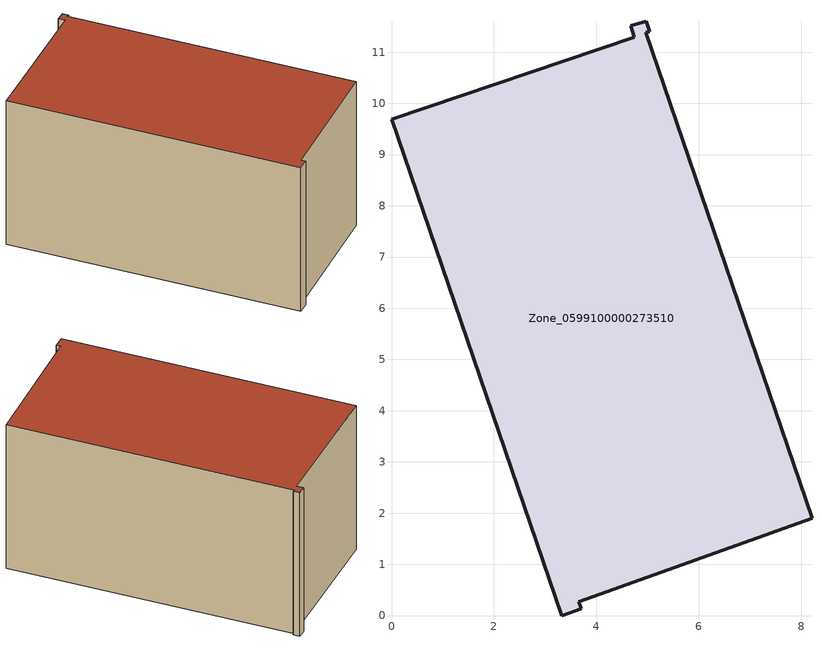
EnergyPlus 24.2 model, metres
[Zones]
Zone_0599100000273510
 floor ground (C_G): 8.21,1.9 3.65,0.27 3.7,0.13 3.32,0 0,9.69 4.74,11.29 4.67,11.51 4.97,11.6 5.04,11.4 4.96,11.39 z0
 wall outside (C_F): 5.04,11.4 4.97,11.6 4.67,11.51 4.74,11.29 0,9.69 3.32,0 3.7,0.13 3.65,0.27 8.21,1.9 4.96,11.39 5.04,11.4 z0:5.58
 roof outside (C_R): 8.21,1.9 4.96,11.39 5.04,11.4 4.97,11.6 4.67,11.51 4.74,11.29 0,9.69 3.32,0 3.7,0.13 3.65,0.27 z5.58
[BUILDING]
Pand.0599100000273510: North Axis=0; Terrain=City; Loads Convergence Tolerance Value=0.04; Temperature Convergence Tolerance Value=0.4; Solar Distribution=FullExterior; Maximum Number of Warmup Days=25; Minimum Number of Warmup Days=1
[Site:Location]
Rotterdam.The.Hague.AP_ZH_NLD Design_Conditions: Latitude=51.96; Longitude=4.45; Time Zone=1; Elevation=-4.5
[SITE:GROUNDTEMPERATURE:BUILDINGSURFACE]
18, 18, 18, 18, 18, 18, 18, 18, 18, 18, 18, 18
[MATERIAL] Thermal Absorptance=0.9; Solar Absorptance=0.7; Visible Absorptance=0.7
Name | Roughness | Thickness | Conductivity | Density | Specific Heat
G.TI.1946-1964 | MediumSmooth | 0.15 | 1 | 540 | 1210
F.TI.1946-1964 | Rough | 0.3 | 0.857143 | 1920 | 840
R.TI.1946-1964 | MediumRough | 0.2 | 0.277778 | 1500 | 1000
[CONSTRUCTION]
C_G: G.TI.1946-1964
C_F: F.TI.1946-1964
C_R: R.TI.1946-1964
[ZONE]
Zone_0599100000273510: Type=1; Multiplier=1; Ceiling Height=Autocalculate; Volume=Autocalculate; Floor Area=autocalculate; Part of Total Floor Area=Yes
[ZONEINFILTRATION:DESIGNFLOWRATE]
Infil_Zone_0599100000273510: Zone or ZoneList or Space or SpaceList=Zone_0599100000273510; Schedule=AlwaysOn; Design Flow Rate Calculation Method=Flow/Area; Flow Rate per Floor Area=0.003; Constant Term Coefficient=1; Temperature Term Coefficient=0; Velocity Term Coefficient=0; Velocity Squared Term Coefficient=0
[HVACTEMPLATE:ZONE:IDEALLOADSAIRSYSTEM]
Zone_0599100000273510: Maximum Heating Supply Air Temperature=50; Minimum Cooling Supply Air Temperature=13; Maximum Heating Supply Air Humidity Ratio=0.0156; Minimum Cooling Supply Air Humidity Ratio=0.0077; Heating Limit=NoLimit; Cooling Limit=NoLimit; Dehumidification Control Type=ConstantSensibleHeatRatio; Cooling Sensible Heat Ratio=0.7; Dehumidification Setpoint=60; Humidification Control Type=None; Humidification Setpoint=30; Outdoor Air Method=None; Outdoor Air Flow Rate per Person=0.00944; Outdoor Air Flow Rate per Zone Floor Area=0; Outdoor Air Flow Rate per Zone=0; Demand Controlled Ventilation Type=None; Outdoor Air Economizer Type=NoEconomizer; Heat Recovery Type=None; Sensible Heat Recovery Effectiveness=0.7; Latent Heat Recovery Effectiveness=0.65
[ZONECONTROL:THERMOSTAT]
ThermostatControl_Zone_0599100000273510: Zone or ZoneList=Zone_0599100000273510; Control Type Schedule=DualSetpointControlType; Control 1=Thermostat_Zone_0599100000273510; Temperature Difference Between Cutout And Setpoint=0
[THERMOSTATSETPOINT:DUALSETPOINT]
Thermostat_Zone_0599100000273510: Heating Setpoint Temperature Schedule=HeatingSetpoint_Zone_0599100000273510; Cooling Setpoint Temperature Schedule=CoolingSetpoint_Zone_0599100000273510
[SCHEDULE:COMPACT]
HeatingSetpoint_Zone_0599100000273510: Through: 12/31, For: AllDays, Until: 24:00, 21
CoolingSetpoint_Zone_0599100000273510: Through: 12/31, For: AllDays, Until: 24:00, 24
DualSetpointControlType: Through: 12/31, For: AllDays, Until: 24:00, 4
AlwaysOn: Through: 12/31, For: AllDays, Until: 24:00, 1
